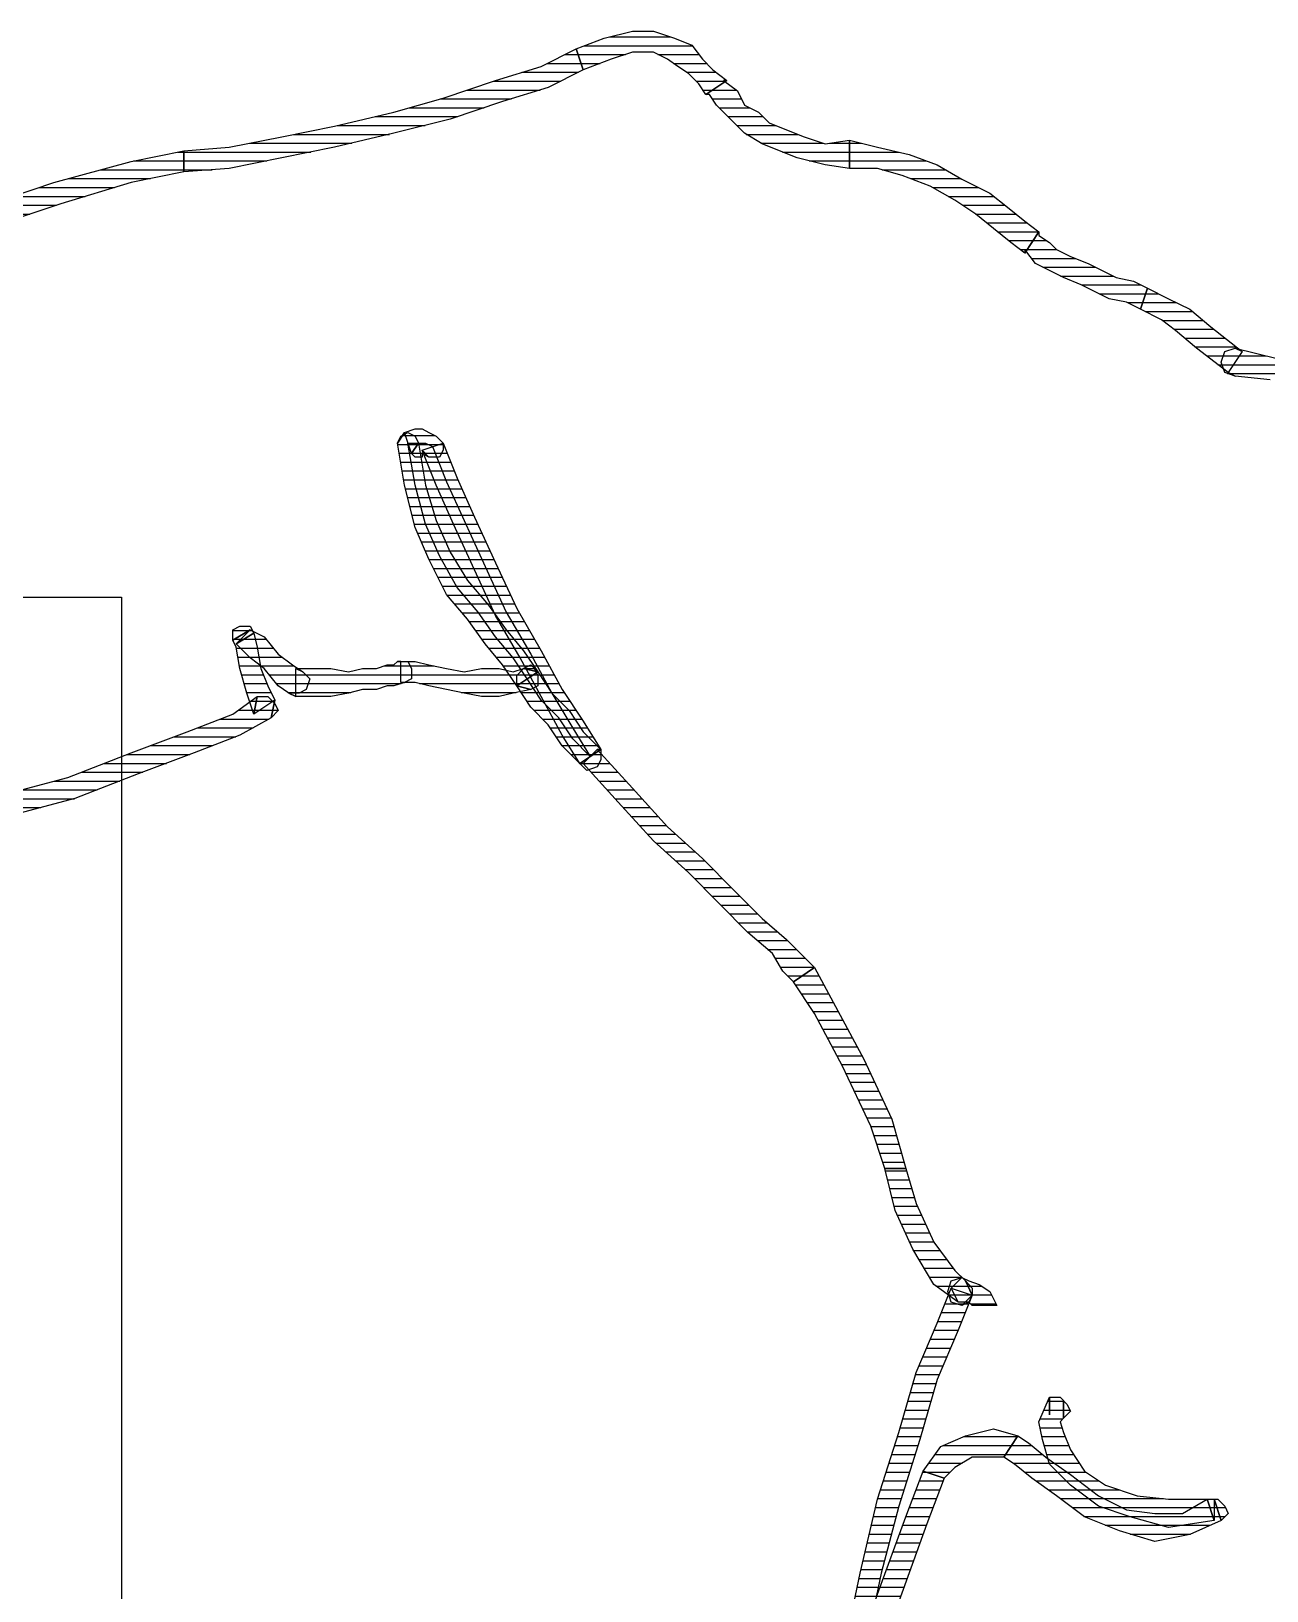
# Model space of a CAD drawing. Extents: x -29316 to 80307, y 54266 to 73016.
# Drawn here: x 21654.88 to 21672.32, y 55774.29 to 55796.3 of the extents above; entities that cross this region are included whole.
import ezdxf

# ---------------------------------------------------------------- set-up
doc = ezdxf.new("R2010")
doc.units = 0
doc.layers.add('İnsan', color=50, linetype='Continuous')
doc.layers.add('mobilya', color=107, linetype='Continuous')
doc.layers.add('Tezgah', color=7, linetype='Continuous', lineweight=9)
pattern_1 = [(360, (-5108.51305, -673.59423), (1e-16, 0.125), [25])]

# ---------------------------------------------------------------- blocks, each defined once
blk = doc.blocks.new('A$C2F7A1A77')
at = {"layer": 'mobilya', "color": 3}
blk.add_lwpolyline([(0, 37), (0, 0), (53, 0), (53, 37)], close=True, dxfattribs=at)
blk = doc.blocks.new('InsanKadın')
at = {"layer": 'İnsan'}
h = blk.add_hatch(dxfattribs=at)
h.set_pattern_fill('DC_LINES', scale=0.1, style=0)
h.set_pattern_definition(pattern_1)
edge = h.paths.add_edge_path(flags=0)
edge.add_line((47.33, 16.307), (46.983, 16.307))
edge.add_line((46.983, 16.307), (47.082, 15.562))
edge.add_line((47.082, 15.562), (47.23, 14.717))
edge.add_line((47.23, 14.717), (47.428, 13.773))
edge.add_line((47.428, 13.773), (47.675, 12.73))
edge.add_line((47.675, 12.73), (47.972, 11.786))
edge.add_line((47.972, 11.786), (48.22, 10.942))
edge.add_line((48.22, 10.942), (48.516, 10.246))
edge.add_line((48.516, 10.246), (48.714, 9.75))
edge.add_line((48.714, 9.75), (49.011, 9.849))
edge.add_line((49.011, 9.849), (48.813, 10.346))
edge.add_line((48.813, 10.346), (48.516, 11.041))
edge.add_line((48.516, 11.041), (48.269, 11.886))
edge.add_line((48.269, 11.886), (47.972, 12.83))
edge.add_line((47.972, 12.83), (47.725, 13.773))
edge.add_line((47.725, 13.773), (47.527, 14.717))
edge.add_line((47.527, 14.717), (47.379, 15.562))
edge.add_line((47.379, 15.562), (47.379, 16.307))
edge.add_line((47.379, 16.307), (47.033, 16.307))
edge.add_line((47.033, 16.307), (47.379, 16.307))
edge.add_line((47.379, 16.307), (47.33, 16.456))
edge.add_line((47.33, 16.456), (47.181, 16.505))
edge.add_line((47.181, 16.505), (47.033, 16.456))
edge.add_line((47.033, 16.456), (46.983, 16.307))
h = blk.add_hatch(dxfattribs=at)
h.set_pattern_fill('DC_LINES', scale=0.1, style=0)
h.set_pattern_definition(pattern_1)
edge = h.paths.add_edge_path(flags=0)
edge.add_line((46.983, 16.307), (47.082, 15.562))
edge.add_line((47.082, 15.562), (47.23, 14.717))
edge.add_line((47.23, 14.717), (47.428, 13.773))
edge.add_line((47.428, 13.773), (47.675, 12.73))
edge.add_line((47.675, 12.73), (47.972, 11.786))
edge.add_line((47.972, 11.786), (48.22, 10.942))
edge.add_line((48.22, 10.942), (48.516, 10.246))
edge.add_line((48.516, 10.246), (48.714, 9.75))
edge.add_line((48.714, 9.75), (49.011, 9.849))
edge.add_line((49.011, 9.849), (48.813, 10.346))
edge.add_line((48.813, 10.346), (48.516, 11.041))
edge.add_line((48.516, 11.041), (48.269, 11.886))
edge.add_line((48.269, 11.886), (47.972, 12.83))
edge.add_line((47.972, 12.83), (47.725, 13.773))
edge.add_line((47.725, 13.773), (47.527, 14.717))
edge.add_line((47.527, 14.717), (47.379, 15.562))
edge.add_line((47.379, 15.562), (47.379, 16.307))
h = blk.add_hatch(dxfattribs=at)
h.set_pattern_fill('DC_LINES', scale=0.1, style=0)
h.set_pattern_definition(pattern_1)
edge = h.paths.add_edge_path(flags=0)
edge.add_line((48.616, 12.432), (48.369, 13.078))
edge.add_line((48.369, 13.078), (47.972, 14.171))
edge.add_line((47.972, 14.171), (47.577, 15.363))
edge.add_line((47.577, 15.363), (47.33, 16.307))
edge.add_line((47.33, 16.307), (47.033, 16.307))
edge.add_line((47.033, 16.307), (47.28, 15.264))
edge.add_line((47.28, 15.264), (47.675, 14.071))
edge.add_line((47.675, 14.071), (48.071, 12.979))
edge.add_line((48.071, 12.979), (48.319, 12.333))
h = blk.add_hatch(dxfattribs=at)
h.set_pattern_fill('DC_LINES', scale=0.1, style=0)
h.set_pattern_definition(pattern_1)
edge = h.paths.add_edge_path(flags=0)
edge.add_line((52.425, 12.73), (52.524, 13.028))
edge.add_line((52.524, 13.028), (52.079, 13.227))
edge.add_line((52.079, 13.227), (51.585, 13.326))
edge.add_line((51.585, 13.326), (51.089, 13.177))
edge.add_line((51.089, 13.177), (50.594, 12.979))
edge.add_line((50.594, 12.979), (50.199, 12.68))
edge.add_line((50.199, 12.68), (49.852, 12.432))
edge.add_line((49.852, 12.432), (49.605, 12.233))
edge.add_line((49.605, 12.233), (49.457, 12.134))
edge.add_line((49.457, 12.134), (49.655, 11.836))
edge.add_line((49.655, 11.836), (49.803, 11.935))
edge.add_line((49.803, 11.935), (50.05, 12.134))
edge.add_line((50.05, 12.134), (50.397, 12.382))
edge.add_line((50.397, 12.382), (50.793, 12.68))
edge.add_line((50.793, 12.68), (51.188, 12.879))
edge.add_line((51.188, 12.879), (51.585, 12.929))
edge.add_line((51.585, 12.929), (51.98, 12.929))
edge.add_line((51.98, 12.929), (52.327, 12.73))
edge.add_line((52.327, 12.73), (52.425, 13.028))
edge.add_line((52.425, 13.028), (52.327, 12.73))
edge.add_line((52.327, 12.73), (52.475, 12.73))
edge.add_line((52.475, 12.73), (52.574, 12.83))
edge.add_line((52.574, 12.83), (52.623, 12.929))
edge.add_line((52.623, 12.929), (52.524, 13.028))
h = blk.add_hatch(dxfattribs=at)
h.set_pattern_fill('DC_LINES', scale=0.1, style=0)
h.set_pattern_definition(pattern_1)
edge = h.paths.add_edge_path(flags=0)
edge.add_line((50.298, 11.339), (50.298, 11.588))
edge.add_line((50.298, 11.588), (50.249, 11.637))
edge.add_line((50.249, 11.637), (50.298, 11.786))
edge.add_line((50.298, 11.786), (50.397, 12.035))
edge.add_line((50.397, 12.035), (50.594, 12.333))
edge.add_line((50.594, 12.333), (50.891, 12.531))
edge.add_line((50.891, 12.531), (51.337, 12.68))
edge.add_line((51.337, 12.68), (51.782, 12.73))
edge.add_line((51.782, 12.73), (52.425, 12.73))
edge.add_line((52.425, 12.73), (52.425, 13.028))
edge.add_line((52.425, 13.028), (51.782, 13.128))
edge.add_line((51.782, 13.128), (51.238, 12.979))
edge.add_line((51.238, 12.979), (50.793, 12.83))
edge.add_line((50.793, 12.83), (50.397, 12.531))
edge.add_line((50.397, 12.531), (50.1, 12.233))
edge.add_line((50.1, 12.233), (50.001, 11.886))
edge.add_line((50.001, 11.886), (49.952, 11.637))
edge.add_line((49.952, 11.637), (50.1, 11.29))
edge.add_line((50.1, 11.29), (50.1, 11.538))
edge.add_line((50.1, 11.538), (50.1, 11.29))
edge.add_line((50.1, 11.29), (50.249, 11.29))
edge.add_line((50.249, 11.29), (50.347, 11.389))
edge.add_line((50.347, 11.389), (50.397, 11.488))
edge.add_line((50.397, 11.488), (50.298, 11.588))
h = blk.add_hatch(dxfattribs=at)
h.set_pattern_fill('DC_LINES', scale=0.1, style=0)
h.set_pattern_definition(pattern_1)
edge = h.paths.add_edge_path(flags=0)
edge.add_line((49.457, 12.134), (49.308, 12.134))
edge.add_line((49.308, 12.134), (49.011, 12.134))
edge.add_line((49.011, 12.134), (48.764, 12.283))
edge.add_line((48.764, 12.283), (48.616, 12.432))
edge.add_line((48.616, 12.432), (48.319, 12.333))
edge.add_line((48.319, 12.333), (48.566, 11.985))
edge.add_line((48.566, 11.985), (48.913, 11.836))
edge.add_line((48.913, 11.836), (49.308, 11.737))
edge.add_line((49.308, 11.737), (49.655, 11.836))
h = blk.add_hatch(dxfattribs=at)
h.set_pattern_fill('DC_LINES', scale=0.1, style=0)
h.set_pattern_definition(pattern_1)
edge = h.paths.add_edge_path(flags=0)
edge.add_line((48.714, 9.75), (48.813, 9.948))
edge.add_line((48.813, 9.948), (48.467, 9.7))
edge.add_line((48.467, 9.7), (48.171, 9.203))
edge.add_line((48.171, 9.203), (47.923, 8.657))
edge.add_line((47.923, 8.657), (47.775, 8.061))
edge.add_line((47.775, 8.061), (48.071, 8.061))
edge.add_line((48.071, 8.061), (48.22, 8.558))
edge.add_line((48.22, 8.558), (48.467, 9.104))
edge.add_line((48.467, 9.104), (48.764, 9.501))
edge.add_line((48.764, 9.501), (48.913, 9.65))
edge.add_line((48.913, 9.65), (49.011, 9.849))
edge.add_line((49.011, 9.849), (48.913, 9.65))
edge.add_line((48.913, 9.65), (49.011, 9.75))
edge.add_line((49.011, 9.75), (49.011, 9.849))
edge.add_line((49.011, 9.849), (48.962, 9.948))
edge.add_line((48.962, 9.948), (48.813, 9.948))
h = blk.add_hatch(dxfattribs=at)
h.set_pattern_fill('DC_LINES', scale=0.1, style=0)
h.set_pattern_definition(pattern_1)
edge = h.paths.add_edge_path(flags=0)
edge.add_line((48.714, 9.75), (48.863, 9.601))
edge.add_line((48.863, 9.601), (48.962, 9.65))
edge.add_line((48.962, 9.65), (49.11, 9.7))
edge.add_line((49.11, 9.7), (49.258, 9.799))
edge.add_line((49.258, 9.799), (49.358, 9.998))
edge.add_line((49.358, 9.998), (49.061, 9.998))
edge.add_line((49.061, 9.998), (49.011, 9.998))
edge.add_line((49.011, 9.998), (48.962, 9.948))
edge.add_line((48.962, 9.948), (48.863, 9.998))
edge.add_line((48.863, 9.998), (49.011, 9.849))
edge.add_line((49.011, 9.849), (48.863, 9.998))
edge.add_line((48.863, 9.998), (48.714, 9.948))
edge.add_line((48.714, 9.948), (48.666, 9.799))
edge.add_line((48.666, 9.799), (48.714, 9.65))
edge.add_line((48.714, 9.65), (48.863, 9.601))
h = blk.add_hatch(dxfattribs=at)
h.set_pattern_fill('DC_LINES', scale=0.1, style=0)
h.set_pattern_definition(pattern_1)
edge = h.paths.add_edge_path(flags=0)
edge.add_line((47.775, 8.061), (47.577, 7.465))
edge.add_line((47.577, 7.465), (47.181, 6.62))
edge.add_line((47.181, 6.62), (46.785, 5.875))
edge.add_line((46.785, 5.875), (46.488, 5.428))
edge.add_line((46.488, 5.428), (46.785, 5.229))
edge.add_line((46.785, 5.229), (47.082, 5.776))
edge.add_line((47.082, 5.776), (47.478, 6.521))
edge.add_line((47.478, 6.521), (47.874, 7.365))
edge.add_line((47.874, 7.365), (48.071, 8.061))
h = blk.add_hatch(dxfattribs=at)
h.set_pattern_fill('DC_LINES', scale=0.1, style=0)
h.set_pattern_definition(pattern_1)
edge = h.paths.add_edge_path(flags=0)
edge.add_line((46.488, 5.428), (46.339, 5.279))
edge.add_line((46.339, 5.279), (46.191, 5.031))
edge.add_line((46.191, 5.031), (45.845, 4.733))
edge.add_line((45.845, 4.733), (45.449, 4.335))
edge.add_line((45.449, 4.335), (45.005, 3.888))
edge.add_line((45.005, 3.888), (44.509, 3.441))
edge.add_line((44.509, 3.441), (44.014, 2.895))
edge.add_line((44.014, 2.895), (43.52, 2.348))
edge.add_line((43.52, 2.348), (43.717, 2.15))
edge.add_line((43.717, 2.15), (44.213, 2.696))
edge.add_line((44.213, 2.696), (44.707, 3.242))
edge.add_line((44.707, 3.242), (45.202, 3.689))
edge.add_line((45.202, 3.689), (45.647, 4.137))
edge.add_line((45.647, 4.137), (46.043, 4.534))
edge.add_line((46.043, 4.534), (46.389, 4.832))
edge.add_line((46.389, 4.832), (46.636, 5.08))
edge.add_line((46.636, 5.08), (46.785, 5.229))
h = blk.add_hatch(dxfattribs=at)
h.set_pattern_fill('DC_LINES', scale=0.1, style=0)
h.set_pattern_definition(pattern_1)
edge = h.paths.add_edge_path(flags=0)
edge.add_line((39.166, 1.454), (39.117, 1.703))
edge.add_line((39.117, 1.703), (38.672, 1.951))
edge.add_line((38.672, 1.951), (38.028, 2.199))
edge.add_line((38.028, 2.199), (37.236, 2.497))
edge.add_line((37.236, 2.497), (36.345, 2.845))
edge.add_line((36.345, 2.845), (35.406, 3.093))
edge.add_line((35.406, 3.093), (34.515, 3.391))
edge.add_line((34.515, 3.391), (33.625, 3.59))
edge.add_line((33.625, 3.59), (32.932, 3.689))
edge.add_line((32.932, 3.689), (32.932, 3.391))
edge.add_line((32.932, 3.391), (33.625, 3.292))
edge.add_line((33.625, 3.292), (34.417, 3.093))
edge.add_line((34.417, 3.093), (35.307, 2.795))
edge.add_line((35.307, 2.795), (36.247, 2.547))
edge.add_line((36.247, 2.547), (37.137, 2.199))
edge.add_line((37.137, 2.199), (37.929, 1.901))
edge.add_line((37.929, 1.901), (38.572, 1.653))
edge.add_line((38.572, 1.653), (38.919, 1.404))
edge.add_line((38.919, 1.404), (38.869, 1.653))
edge.add_line((38.869, 1.653), (38.919, 1.404))
edge.add_line((38.919, 1.404), (39.067, 1.404))
edge.add_line((39.067, 1.404), (39.166, 1.504))
edge.add_line((39.166, 1.504), (39.215, 1.603))
edge.add_line((39.215, 1.603), (39.117, 1.703))
h = blk.add_hatch(dxfattribs=at)
h.set_pattern_fill('DC_LINES', scale=0.1, style=0)
h.set_pattern_definition(pattern_1)
edge = h.paths.add_edge_path(flags=0)
edge.add_line((43.767, 2.15), (43.47, 2.348))
edge.add_line((43.47, 2.348), (43.223, 1.951))
edge.add_line((43.223, 1.951), (42.926, 1.404))
edge.add_line((42.926, 1.404), (42.63, 0.858))
edge.add_line((42.63, 0.858), (42.283, 0.262))
edge.add_line((42.283, 0.262), (41.986, -0.384))
edge.add_line((41.986, -0.384), (41.689, -1.03))
edge.add_line((41.689, -1.03), (41.442, -1.576))
edge.add_line((41.442, -1.576), (41.244, -2.073))
edge.add_line((41.244, -2.073), (41.541, -2.172))
edge.add_line((41.541, -2.172), (41.739, -1.675))
edge.add_line((41.739, -1.675), (41.986, -1.129))
edge.add_line((41.986, -1.129), (42.283, -0.483))
edge.add_line((42.283, -0.483), (42.58, 0.163))
edge.add_line((42.58, 0.163), (42.926, 0.759))
edge.add_line((42.926, 0.759), (43.223, 1.305))
edge.add_line((43.223, 1.305), (43.52, 1.752))
edge.add_line((43.52, 1.752), (43.767, 2.15))
edge.add_line((43.767, 2.15), (43.47, 2.348))
edge.add_line((43.47, 2.348), (43.767, 2.15))
edge.add_line((43.767, 2.15), (43.767, 2.299))
edge.add_line((43.767, 2.299), (43.717, 2.398))
edge.add_line((43.717, 2.398), (43.569, 2.448))
edge.add_line((43.569, 2.448), (43.47, 2.348))
h = blk.add_hatch(dxfattribs=at)
h.set_pattern_fill('DC_LINES', scale=0.1, style=0)
h.set_pattern_definition(pattern_1)
h.paths.add_polyline_path([(43.619, 2.249), (43.372, 2.001), (43.173, 1.703), (42.926, 1.454), (42.728, 1.156), (42.53, 0.858), (42.283, 0.56), (42.036, 0.212), (41.739, -0.135), (41.491, -0.583), (41.294, -1.03), (41.145, -1.576), (41.046, -2.172), (41.145, -2.172), (41.244, -2.172), (41.294, -2.172), (41.392, -2.122), (41.59, -1.626), (41.838, -1.079), (42.134, -0.433), (42.431, 0.212), (42.778, 0.808), (43.075, 1.355), (43.372, 1.852)], flags=0)
h = blk.add_hatch(dxfattribs=at)
h.set_pattern_fill('DC_LINES', scale=0.1, style=0)
h.set_pattern_definition(pattern_1)
h.paths.add_polyline_path([(42.877, 1.057), (43.075, 1.355), (43.322, 1.603), (43.52, 1.901), (43.767, 2.15), (43.47, 2.348), (43.223, 2.1), (43.025, 1.802), (42.778, 1.554), (42.58, 1.255), (42.58, 1.106), (42.678, 1.007), (42.778, 0.957)], flags=0)
h = blk.add_hatch(dxfattribs=at)
h.set_pattern_fill('DC_LINES', scale=0.1, style=0)
h.set_pattern_definition(pattern_1)
edge = h.paths.add_edge_path(flags=0)
edge.add_line((43.52, 2.348), (43.47, 2.348))
edge.add_line((43.47, 2.348), (43.223, 2.1))
edge.add_line((43.223, 2.1), (43.025, 1.802))
edge.add_line((43.025, 1.802), (42.778, 1.554))
edge.add_line((42.778, 1.554), (42.58, 1.255))
edge.add_line((42.58, 1.255), (42.877, 1.057))
edge.add_line((42.877, 1.057), (43.075, 1.355))
edge.add_line((43.075, 1.355), (43.322, 1.603))
edge.add_line((43.322, 1.603), (43.52, 1.901))
edge.add_line((43.52, 1.901), (43.767, 2.15))
edge.add_line((43.767, 2.15), (43.717, 2.15))
h = blk.add_hatch(dxfattribs=at)
h.set_pattern_fill('DC_LINES', scale=0.1, style=0)
h.set_pattern_definition(pattern_1)
edge = h.paths.add_edge_path(flags=0)
edge.add_line((38.622, 0.659), (38.869, 0.51))
edge.add_line((38.869, 0.51), (38.919, 0.709))
edge.add_line((38.919, 0.709), (38.968, 1.007))
edge.add_line((38.968, 1.007), (39.067, 1.255))
edge.add_line((39.067, 1.255), (39.166, 1.454))
edge.add_line((39.166, 1.454), (38.869, 1.653))
edge.add_line((38.869, 1.653), (38.77, 1.355))
edge.add_line((38.77, 1.355), (38.672, 1.007))
edge.add_line((38.672, 1.007), (38.622, 0.709))
edge.add_line((38.622, 0.709), (38.572, 0.61))
edge.add_line((38.572, 0.61), (38.82, 0.461))
edge.add_line((38.82, 0.461), (38.572, 0.61))
edge.add_line((38.572, 0.61), (38.572, 0.461))
edge.add_line((38.572, 0.461), (38.672, 0.411))
edge.add_line((38.672, 0.411), (38.82, 0.411))
edge.add_line((38.82, 0.411), (38.869, 0.51))
h = blk.add_hatch(dxfattribs=at)
h.set_pattern_fill('DC_LINES', scale=0.1, style=0)
h.set_pattern_definition(pattern_1)
edge = h.paths.add_edge_path(flags=0)
edge.add_line((39.463, 1.404), (39.364, 1.355))
edge.add_line((39.364, 1.355), (39.215, 1.255))
edge.add_line((39.215, 1.255), (39.017, 1.007))
edge.add_line((39.017, 1.007), (38.82, 0.858))
edge.add_line((38.82, 0.858), (38.622, 0.659))
edge.add_line((38.622, 0.659), (38.82, 0.461))
edge.add_line((38.82, 0.461), (39.017, 0.56))
edge.add_line((39.017, 0.56), (39.215, 0.808))
edge.add_line((39.215, 0.808), (39.414, 0.957))
edge.add_line((39.414, 0.957), (39.562, 1.057))
edge.add_line((39.562, 1.057), (39.463, 1.007))
edge.add_line((39.463, 1.007), (39.562, 1.057))
edge.add_line((39.562, 1.057), (39.661, 1.156))
edge.add_line((39.661, 1.156), (39.611, 1.305))
edge.add_line((39.611, 1.305), (39.512, 1.355))
edge.add_line((39.512, 1.355), (39.364, 1.355))
h = blk.add_hatch(dxfattribs=at)
h.set_pattern_fill('DC_LINES', scale=0.1, style=0)
h.set_pattern_definition(pattern_1)
edge = h.paths.add_edge_path(flags=0)
edge.add_line((40.947, 1.206), (40.997, 1.206))
edge.add_line((40.997, 1.206), (40.848, 1.255))
edge.add_line((40.848, 1.255), (40.75, 1.255))
edge.add_line((40.75, 1.255), (40.6, 1.305))
edge.add_line((40.6, 1.305), (40.403, 1.305))
edge.add_line((40.403, 1.305), (40.205, 1.355))
edge.add_line((40.205, 1.355), (39.958, 1.404))
edge.add_line((39.958, 1.404), (39.711, 1.404))
edge.add_line((39.711, 1.404), (39.463, 1.404))
edge.add_line((39.463, 1.404), (39.463, 1.007))
edge.add_line((39.463, 1.007), (39.711, 1.007))
edge.add_line((39.711, 1.007), (39.958, 1.007))
edge.add_line((39.958, 1.007), (40.205, 1.057))
edge.add_line((40.205, 1.057), (40.403, 1.007))
edge.add_line((40.403, 1.007), (40.6, 1.007))
edge.add_line((40.6, 1.007), (40.75, 0.957))
edge.add_line((40.75, 0.957), (40.848, 0.957))
edge.add_line((40.848, 0.957), (40.897, 0.908))
edge.add_line((40.897, 0.908), (40.947, 0.908))
edge.add_line((40.947, 0.908), (40.897, 0.908))
edge.add_line((40.897, 0.908), (41.046, 0.908))
edge.add_line((41.046, 0.908), (41.095, 1.007))
edge.add_line((41.095, 1.007), (41.095, 1.156))
edge.add_line((41.095, 1.156), (40.997, 1.206))
h = blk.add_hatch(dxfattribs=at)
h.set_pattern_fill('DC_LINES', scale=0.1, style=0)
h.set_pattern_definition(pattern_1)
edge = h.paths.add_edge_path(flags=0)
edge.add_line((42.58, 1.255), (42.778, 1.305))
edge.add_line((42.778, 1.305), (42.53, 1.355))
edge.add_line((42.53, 1.355), (42.333, 1.404))
edge.add_line((42.333, 1.404), (42.085, 1.404))
edge.add_line((42.085, 1.404), (41.838, 1.355))
edge.add_line((41.838, 1.355), (41.59, 1.305))
edge.add_line((41.59, 1.305), (41.342, 1.255))
edge.add_line((41.342, 1.255), (41.145, 1.206))
edge.add_line((41.145, 1.206), (40.947, 1.206))
edge.add_line((40.947, 1.206), (40.947, 0.908))
edge.add_line((40.947, 0.908), (41.145, 0.908))
edge.add_line((41.145, 0.908), (41.342, 0.957))
edge.add_line((41.342, 0.957), (41.59, 1.007))
edge.add_line((41.59, 1.007), (41.838, 1.057))
edge.add_line((41.838, 1.057), (42.085, 1.007))
edge.add_line((42.085, 1.007), (42.333, 1.007))
edge.add_line((42.333, 1.007), (42.53, 1.057))
edge.add_line((42.53, 1.057), (42.678, 1.007))
edge.add_line((42.678, 1.007), (42.877, 1.057))
edge.add_line((42.877, 1.057), (42.678, 1.007))
edge.add_line((42.678, 1.007), (42.827, 1.007))
edge.add_line((42.827, 1.007), (42.877, 1.106))
edge.add_line((42.877, 1.106), (42.877, 1.255))
edge.add_line((42.877, 1.255), (42.778, 1.305))
h = blk.add_hatch(dxfattribs=at)
h.set_pattern_fill('DC_LINES', scale=0.1, style=0)
h.set_pattern_definition(pattern_1)
edge = h.paths.add_edge_path(flags=0)
edge.add_line((41.095, -2.023), (41.194, -2.172))
edge.add_line((41.194, -2.172), (41.294, -1.576))
edge.add_line((41.294, -1.576), (41.442, -1.079))
edge.add_line((41.442, -1.079), (41.639, -0.632))
edge.add_line((41.639, -0.632), (41.887, -0.235))
edge.add_line((41.887, -0.235), (42.184, 0.113))
edge.add_line((42.184, 0.113), (42.431, 0.461))
edge.add_line((42.431, 0.461), (42.678, 0.759))
edge.add_line((42.678, 0.759), (42.877, 1.057))
edge.add_line((42.877, 1.057), (42.58, 1.255))
edge.add_line((42.58, 1.255), (42.381, 0.957))
edge.add_line((42.381, 0.957), (42.134, 0.659))
edge.add_line((42.134, 0.659), (41.887, 0.312))
edge.add_line((41.887, 0.312), (41.59, -0.036))
edge.add_line((41.59, -0.036), (41.342, -0.533))
edge.add_line((41.342, -0.533), (41.145, -0.98))
edge.add_line((41.145, -0.98), (40.997, -1.576))
edge.add_line((40.997, -1.576), (40.897, -2.172))
edge.add_line((40.897, -2.172), (40.997, -2.321))
edge.add_line((40.997, -2.321), (40.897, -2.172))
edge.add_line((40.897, -2.172), (40.947, -2.271))
edge.add_line((40.947, -2.271), (41.046, -2.321))
edge.add_line((41.046, -2.321), (41.145, -2.271))
edge.add_line((41.145, -2.271), (41.194, -2.172))
h = blk.add_hatch(dxfattribs=at)
h.set_pattern_fill('DC_LINES', scale=0.1, style=0)
h.set_pattern_definition(pattern_1)
edge = h.paths.add_edge_path(flags=0)
edge.add_line((52.821, -3.464), (52.722, -3.513))
edge.add_line((52.722, -3.513), (53.316, -3.364))
edge.add_line((53.316, -3.364), (53.91, -3.116))
edge.add_line((53.91, -3.116), (54.602, -2.719))
edge.add_line((54.602, -2.719), (55.246, -2.222))
edge.add_line((55.246, -2.222), (55.839, -1.675))
edge.add_line((55.839, -1.675), (56.383, -1.129))
edge.add_line((56.383, -1.129), (56.878, -0.682))
edge.add_line((56.878, -0.682), (57.274, -0.284))
edge.add_line((57.274, -0.284), (56.977, -0.086))
edge.add_line((56.977, -0.086), (56.68, -0.483))
edge.add_line((56.68, -0.483), (56.185, -0.93))
edge.add_line((56.185, -0.93), (55.641, -1.477))
edge.add_line((55.641, -1.477), (55.048, -1.924))
edge.add_line((55.048, -1.924), (54.404, -2.42))
edge.add_line((54.404, -2.42), (53.81, -2.818))
edge.add_line((53.81, -2.818), (53.216, -3.066))
edge.add_line((53.216, -3.066), (52.722, -3.116))
edge.add_line((52.722, -3.116), (52.623, -3.166))
edge.add_line((52.623, -3.166), (52.722, -3.116))
edge.add_line((52.722, -3.116), (52.574, -3.166))
edge.add_line((52.574, -3.166), (52.524, -3.315))
edge.add_line((52.524, -3.315), (52.574, -3.464))
edge.add_line((52.574, -3.464), (52.722, -3.513))
h = blk.add_hatch(dxfattribs=at)
h.set_pattern_fill('DC_LINES', scale=0.1, style=0)
h.set_pattern_definition(pattern_1)
edge = h.paths.add_edge_path(flags=0)
edge.add_line((52.821, -3.464), (52.722, -3.513))
edge.add_line((52.722, -3.513), (53.316, -3.364))
edge.add_line((53.316, -3.364), (53.91, -3.116))
edge.add_line((53.91, -3.116), (54.602, -2.719))
edge.add_line((54.602, -2.719), (55.246, -2.222))
edge.add_line((55.246, -2.222), (55.839, -1.675))
edge.add_line((55.839, -1.675), (56.383, -1.129))
edge.add_line((56.383, -1.129), (56.878, -0.682))
edge.add_line((56.878, -0.682), (57.274, -0.284))
edge.add_line((57.274, -0.284), (56.977, -0.086))
edge.add_line((56.977, -0.086), (56.68, -0.483))
edge.add_line((56.68, -0.483), (56.185, -0.93))
edge.add_line((56.185, -0.93), (55.641, -1.477))
edge.add_line((55.641, -1.477), (55.048, -1.924))
edge.add_line((55.048, -1.924), (54.404, -2.42))
edge.add_line((54.404, -2.42), (53.81, -2.818))
edge.add_line((53.81, -2.818), (53.216, -3.066))
edge.add_line((53.216, -3.066), (52.722, -3.116))
edge.add_line((52.722, -3.116), (52.623, -3.166))
edge.add_line((52.623, -3.166), (52.722, -3.116))
edge.add_line((52.722, -3.116), (52.574, -3.166))
edge.add_line((52.574, -3.166), (52.524, -3.315))
edge.add_line((52.524, -3.315), (52.574, -3.464))
edge.add_line((52.574, -3.464), (52.722, -3.513))
h = blk.add_hatch(dxfattribs=at)
h.set_pattern_fill('DC_LINES', scale=0.1, style=0)
h.set_pattern_definition(pattern_1)
edge = h.paths.add_edge_path(flags=0)
edge.add_line((41.244, -2.073), (41.342, -1.973))
edge.add_line((41.342, -1.973), (41.244, -2.023))
edge.add_line((41.244, -2.023), (41.244, -1.973))
edge.add_line((41.244, -1.973), (41.145, -1.973))
edge.add_line((41.145, -1.973), (41.095, -2.023))
edge.add_line((41.095, -2.023), (40.997, -2.321))
edge.add_line((40.997, -2.321), (41.145, -2.371))
edge.add_line((41.145, -2.371), (41.244, -2.371))
edge.add_line((41.244, -2.371), (41.342, -2.321))
edge.add_line((41.342, -2.321), (41.442, -2.271))
edge.add_line((41.442, -2.271), (41.541, -2.172))
edge.add_line((41.541, -2.172), (41.442, -2.271))
edge.add_line((41.442, -2.271), (41.541, -2.172))
edge.add_line((41.541, -2.172), (41.541, -2.073))
edge.add_line((41.541, -2.073), (41.491, -1.973))
edge.add_line((41.491, -1.973), (41.342, -1.973))
h = blk.add_hatch(dxfattribs=at)
h.set_pattern_fill('DC_LINES', scale=0.1, style=0)
h.set_pattern_definition(pattern_1)
edge = h.paths.add_edge_path(flags=0)
edge.add_line((29.964, -3.215), (30.013, -3.315))
edge.add_line((30.013, -3.315), (30.507, -3.662))
edge.add_line((30.507, -3.662), (31.349, -4.06))
edge.add_line((31.349, -4.06), (32.387, -4.556))
edge.add_line((32.387, -4.556), (33.625, -5.004))
edge.add_line((33.625, -5.004), (34.862, -5.451))
edge.add_line((34.862, -5.451), (36.049, -5.848))
edge.add_line((36.049, -5.848), (37.137, -6.146))
edge.add_line((37.137, -6.146), (37.88, -6.295))
edge.add_line((37.88, -6.295), (37.88, -5.997))
edge.add_line((37.88, -5.997), (37.137, -5.848))
edge.add_line((37.137, -5.848), (36.148, -5.55))
edge.add_line((36.148, -5.55), (34.961, -5.153))
edge.add_line((34.961, -5.153), (33.723, -4.705))
edge.add_line((33.723, -4.705), (32.487, -4.258))
edge.add_line((32.487, -4.258), (31.448, -3.762))
edge.add_line((31.448, -3.762), (30.607, -3.364))
edge.add_line((30.607, -3.364), (30.211, -3.116))
edge.add_line((30.211, -3.116), (30.26, -3.215))
edge.add_line((30.26, -3.215), (30.211, -3.116))
edge.add_line((30.211, -3.116), (30.112, -3.066))
edge.add_line((30.112, -3.066), (30.062, -3.116))
edge.add_line((30.062, -3.116), (30.013, -3.215))
edge.add_line((30.013, -3.215), (30.013, -3.315))
h = blk.add_hatch(dxfattribs=at)
h.set_pattern_fill('DC_LINES', scale=0.1, style=0)
h.set_pattern_definition(pattern_1)
edge = h.paths.add_edge_path(flags=0)
edge.add_line((29.964, -3.215), (30.013, -3.315))
edge.add_line((30.013, -3.315), (30.507, -3.662))
edge.add_line((30.507, -3.662), (31.349, -4.06))
edge.add_line((31.349, -4.06), (32.387, -4.556))
edge.add_line((32.387, -4.556), (33.625, -5.004))
edge.add_line((33.625, -5.004), (34.862, -5.451))
edge.add_line((34.862, -5.451), (36.049, -5.848))
edge.add_line((36.049, -5.848), (37.137, -6.146))
edge.add_line((37.137, -6.146), (37.88, -6.295))
edge.add_line((37.88, -6.295), (37.88, -5.997))
edge.add_line((37.88, -5.997), (37.137, -5.848))
edge.add_line((37.137, -5.848), (36.148, -5.55))
edge.add_line((36.148, -5.55), (34.961, -5.153))
edge.add_line((34.961, -5.153), (33.723, -4.705))
edge.add_line((33.723, -4.705), (32.487, -4.258))
edge.add_line((32.487, -4.258), (31.448, -3.762))
edge.add_line((31.448, -3.762), (30.607, -3.364))
edge.add_line((30.607, -3.364), (30.211, -3.116))
edge.add_line((30.211, -3.116), (30.26, -3.215))
edge.add_line((30.26, -3.215), (30.211, -3.116))
edge.add_line((30.211, -3.116), (30.112, -3.066))
edge.add_line((30.112, -3.066), (30.062, -3.116))
edge.add_line((30.062, -3.116), (30.013, -3.215))
edge.add_line((30.013, -3.215), (30.013, -3.315))
h = blk.add_hatch(dxfattribs=at)
h.set_pattern_fill('DC_LINES', scale=0.1, style=0)
h.set_pattern_definition(pattern_1)
edge = h.paths.add_edge_path(flags=0)
edge.add_line((51.485, -4.358), (51.782, -4.209))
edge.add_line((51.782, -4.209), (52.079, -4.06))
edge.add_line((52.079, -4.06), (52.376, -3.811))
edge.add_line((52.376, -3.811), (52.821, -3.464))
edge.add_line((52.821, -3.464), (52.623, -3.166))
edge.add_line((52.623, -3.166), (52.177, -3.513))
edge.add_line((52.177, -3.513), (51.881, -3.762))
edge.add_line((51.881, -3.762), (51.683, -3.911))
edge.add_line((51.683, -3.911), (51.386, -4.06))
h = blk.add_hatch(dxfattribs=at)
h.set_pattern_fill('DC_LINES', scale=0.1, style=0)
h.set_pattern_definition(pattern_1)
edge = h.paths.add_edge_path(flags=0)
edge.add_line((51.485, -4.358), (51.782, -4.209))
edge.add_line((51.782, -4.209), (52.079, -4.06))
edge.add_line((52.079, -4.06), (52.376, -3.811))
edge.add_line((52.376, -3.811), (52.821, -3.464))
edge.add_line((52.821, -3.464), (52.623, -3.166))
edge.add_line((52.623, -3.166), (52.177, -3.513))
edge.add_line((52.177, -3.513), (51.881, -3.762))
edge.add_line((51.881, -3.762), (51.683, -3.911))
edge.add_line((51.683, -3.911), (51.386, -4.06))
h = blk.add_hatch(dxfattribs=at)
h.set_pattern_fill('DC_LINES', scale=0.1, style=0)
h.set_pattern_definition(pattern_1)
edge = h.paths.add_edge_path(flags=0)
edge.add_line((49.952, -5.153), (49.952, -5.103))
edge.add_line((49.952, -5.103), (50.1, -5.004))
edge.add_line((50.1, -5.004), (50.199, -4.904))
edge.add_line((50.199, -4.904), (50.397, -4.805))
edge.add_line((50.397, -4.805), (50.644, -4.705))
edge.add_line((50.644, -4.705), (50.842, -4.606))
edge.add_line((50.842, -4.606), (51.04, -4.507))
edge.add_line((51.04, -4.507), (51.288, -4.457))
edge.add_line((51.288, -4.457), (51.485, -4.358))
edge.add_line((51.485, -4.358), (51.386, -4.06))
edge.add_line((51.386, -4.06), (51.188, -4.159))
edge.add_line((51.188, -4.159), (50.941, -4.209))
edge.add_line((50.941, -4.209), (50.743, -4.308))
edge.add_line((50.743, -4.308), (50.546, -4.407))
edge.add_line((50.546, -4.407), (50.298, -4.507))
edge.add_line((50.298, -4.507), (50.1, -4.606))
edge.add_line((50.1, -4.606), (49.902, -4.705))
edge.add_line((49.902, -4.705), (49.754, -4.904))
edge.add_line((49.754, -4.904), (49.754, -4.854))
h = blk.add_hatch(dxfattribs=at)
h.set_pattern_fill('DC_LINES', scale=0.1, style=0)
h.set_pattern_definition(pattern_1)
edge = h.paths.add_edge_path(flags=0)
edge.add_line((49.952, -5.153), (49.952, -5.103))
edge.add_line((49.952, -5.103), (50.1, -5.004))
edge.add_line((50.1, -5.004), (50.199, -4.904))
edge.add_line((50.199, -4.904), (50.397, -4.805))
edge.add_line((50.397, -4.805), (50.644, -4.705))
edge.add_line((50.644, -4.705), (50.842, -4.606))
edge.add_line((50.842, -4.606), (51.04, -4.507))
edge.add_line((51.04, -4.507), (51.288, -4.457))
edge.add_line((51.288, -4.457), (51.485, -4.358))
edge.add_line((51.485, -4.358), (51.386, -4.06))
edge.add_line((51.386, -4.06), (51.188, -4.159))
edge.add_line((51.188, -4.159), (50.941, -4.209))
edge.add_line((50.941, -4.209), (50.743, -4.308))
edge.add_line((50.743, -4.308), (50.546, -4.407))
edge.add_line((50.546, -4.407), (50.298, -4.507))
edge.add_line((50.298, -4.507), (50.1, -4.606))
edge.add_line((50.1, -4.606), (49.902, -4.705))
edge.add_line((49.902, -4.705), (49.754, -4.904))
edge.add_line((49.754, -4.904), (49.754, -4.854))
h = blk.add_hatch(dxfattribs=at)
h.set_pattern_fill('DC_LINES', scale=0.1, style=0)
h.set_pattern_definition(pattern_1)
edge = h.paths.add_edge_path(flags=0)
edge.add_line((47.28, -6.444), (47.675, -6.345))
edge.add_line((47.675, -6.345), (48.121, -6.245))
edge.add_line((48.121, -6.245), (48.516, -6.096))
edge.add_line((48.516, -6.096), (48.863, -5.898))
edge.add_line((48.863, -5.898), (49.258, -5.699))
edge.add_line((49.258, -5.699), (49.506, -5.5))
edge.add_line((49.506, -5.5), (49.754, -5.302))
edge.add_line((49.754, -5.302), (49.952, -5.153))
edge.add_line((49.952, -5.153), (49.754, -4.854))
edge.add_line((49.754, -4.854), (49.555, -5.004))
edge.add_line((49.555, -5.004), (49.308, -5.202))
edge.add_line((49.308, -5.202), (49.061, -5.401))
edge.add_line((49.061, -5.401), (48.764, -5.6))
edge.add_line((48.764, -5.6), (48.418, -5.798))
edge.add_line((48.418, -5.798), (48.022, -5.947))
edge.add_line((48.022, -5.947), (47.675, -6.047))
edge.add_line((47.675, -6.047), (47.28, -6.047))
h = blk.add_hatch(dxfattribs=at)
h.set_pattern_fill('DC_LINES', scale=0.1, style=0)
h.set_pattern_definition(pattern_1)
edge = h.paths.add_edge_path(flags=0)
edge.add_line((47.28, -6.444), (47.675, -6.345))
edge.add_line((47.675, -6.345), (48.121, -6.245))
edge.add_line((48.121, -6.245), (48.516, -6.096))
edge.add_line((48.516, -6.096), (48.863, -5.898))
edge.add_line((48.863, -5.898), (49.258, -5.699))
edge.add_line((49.258, -5.699), (49.506, -5.5))
edge.add_line((49.506, -5.5), (49.754, -5.302))
edge.add_line((49.754, -5.302), (49.952, -5.153))
edge.add_line((49.952, -5.153), (49.754, -4.854))
edge.add_line((49.754, -4.854), (49.555, -5.004))
edge.add_line((49.555, -5.004), (49.308, -5.202))
edge.add_line((49.308, -5.202), (49.061, -5.401))
edge.add_line((49.061, -5.401), (48.764, -5.6))
edge.add_line((48.764, -5.6), (48.418, -5.798))
edge.add_line((48.418, -5.798), (48.022, -5.947))
edge.add_line((48.022, -5.947), (47.675, -6.047))
edge.add_line((47.675, -6.047), (47.28, -6.047))
h = blk.add_hatch(dxfattribs=at)
h.set_pattern_fill('DC_LINES', scale=0.1, style=0)
h.set_pattern_definition(pattern_1)
edge = h.paths.add_edge_path(flags=0)
edge.add_line((37.88, -6.295), (38.523, -6.345))
edge.add_line((38.523, -6.345), (39.265, -6.494))
edge.add_line((39.265, -6.494), (40.007, -6.643))
edge.add_line((40.007, -6.643), (40.848, -6.841))
edge.add_line((40.848, -6.841), (41.541, -7.04))
edge.add_line((41.541, -7.04), (42.283, -7.289))
edge.add_line((42.283, -7.289), (42.926, -7.487))
edge.add_line((42.926, -7.487), (43.421, -7.736))
edge.add_line((43.421, -7.736), (43.52, -7.438))
edge.add_line((43.52, -7.438), (43.025, -7.189))
edge.add_line((43.025, -7.189), (42.381, -6.99))
edge.add_line((42.381, -6.99), (41.639, -6.742))
edge.add_line((41.639, -6.742), (40.848, -6.543))
edge.add_line((40.848, -6.543), (40.007, -6.345))
edge.add_line((40.007, -6.345), (39.265, -6.196))
edge.add_line((39.265, -6.196), (38.523, -6.047))
edge.add_line((38.523, -6.047), (37.88, -5.997))
h = blk.add_hatch(dxfattribs=at)
h.set_pattern_fill('DC_LINES', scale=0.1, style=0)
h.set_pattern_definition(pattern_1)
edge = h.paths.add_edge_path(flags=0)
edge.add_line((37.88, -6.295), (38.523, -6.345))
edge.add_line((38.523, -6.345), (39.265, -6.494))
edge.add_line((39.265, -6.494), (40.007, -6.643))
edge.add_line((40.007, -6.643), (40.848, -6.841))
edge.add_line((40.848, -6.841), (41.541, -7.04))
edge.add_line((41.541, -7.04), (42.283, -7.289))
edge.add_line((42.283, -7.289), (42.926, -7.487))
edge.add_line((42.926, -7.487), (43.421, -7.736))
edge.add_line((43.421, -7.736), (43.52, -7.438))
edge.add_line((43.52, -7.438), (43.025, -7.189))
edge.add_line((43.025, -7.189), (42.381, -6.99))
edge.add_line((42.381, -6.99), (41.639, -6.742))
edge.add_line((41.639, -6.742), (40.848, -6.543))
edge.add_line((40.848, -6.543), (40.007, -6.345))
edge.add_line((40.007, -6.345), (39.265, -6.196))
edge.add_line((39.265, -6.196), (38.523, -6.047))
edge.add_line((38.523, -6.047), (37.88, -5.997))
h = blk.add_hatch(dxfattribs=at)
h.set_pattern_fill('DC_LINES', scale=0.1, style=0)
h.set_pattern_definition(pattern_1)
edge = h.paths.add_edge_path(flags=0)
edge.add_line((45.548, -7.289), (45.499, -7.289))
edge.add_line((45.499, -7.289), (45.697, -7.14))
edge.add_line((45.697, -7.14), (45.796, -6.941))
edge.add_line((45.796, -6.941), (45.994, -6.841))
edge.add_line((45.994, -6.841), (46.142, -6.692))
edge.add_line((46.142, -6.692), (46.389, -6.593))
edge.add_line((46.389, -6.593), (46.636, -6.494))
edge.add_line((46.636, -6.494), (46.933, -6.394))
edge.add_line((46.933, -6.394), (47.28, -6.444))
edge.add_line((47.28, -6.444), (47.28, -6.047))
edge.add_line((47.28, -6.047), (46.933, -6.096))
edge.add_line((46.933, -6.096), (46.538, -6.196))
edge.add_line((46.538, -6.196), (46.291, -6.295))
edge.add_line((46.291, -6.295), (46.043, -6.394))
edge.add_line((46.043, -6.394), (45.796, -6.543))
edge.add_line((45.796, -6.543), (45.597, -6.742))
edge.add_line((45.597, -6.742), (45.4, -6.941))
edge.add_line((45.4, -6.941), (45.3, -7.09))
edge.add_line((45.3, -7.09), (45.252, -7.09))
h = blk.add_hatch(dxfattribs=at)
h.set_pattern_fill('DC_LINES', scale=0.1, style=0)
h.set_pattern_definition(pattern_1)
edge = h.paths.add_edge_path(flags=0)
edge.add_line((45.548, -7.289), (45.499, -7.289))
edge.add_line((45.499, -7.289), (45.697, -7.14))
edge.add_line((45.697, -7.14), (45.796, -6.941))
edge.add_line((45.796, -6.941), (45.994, -6.841))
edge.add_line((45.994, -6.841), (46.142, -6.692))
edge.add_line((46.142, -6.692), (46.389, -6.593))
edge.add_line((46.389, -6.593), (46.636, -6.494))
edge.add_line((46.636, -6.494), (46.933, -6.394))
edge.add_line((46.933, -6.394), (47.28, -6.444))
edge.add_line((47.28, -6.444), (47.28, -6.047))
edge.add_line((47.28, -6.047), (46.933, -6.096))
edge.add_line((46.933, -6.096), (46.538, -6.196))
edge.add_line((46.538, -6.196), (46.291, -6.295))
edge.add_line((46.291, -6.295), (46.043, -6.394))
edge.add_line((46.043, -6.394), (45.796, -6.543))
edge.add_line((45.796, -6.543), (45.597, -6.742))
edge.add_line((45.597, -6.742), (45.4, -6.941))
edge.add_line((45.4, -6.941), (45.3, -7.09))
edge.add_line((45.3, -7.09), (45.252, -7.09))
h = blk.add_hatch(dxfattribs=at)
h.set_pattern_fill('DC_LINES', scale=0.1, style=0)
h.set_pattern_definition(pattern_1)
edge = h.paths.add_edge_path(flags=0)
edge.add_line((43.421, -7.736), (43.817, -7.885))
edge.add_line((43.817, -7.885), (44.213, -7.984))
edge.add_line((44.213, -7.984), (44.509, -7.984))
edge.add_line((44.509, -7.984), (44.806, -7.885))
edge.add_line((44.806, -7.885), (45.053, -7.785))
edge.add_line((45.053, -7.785), (45.202, -7.587))
edge.add_line((45.202, -7.587), (45.35, -7.438))
edge.add_line((45.35, -7.438), (45.548, -7.289))
edge.add_line((45.548, -7.289), (45.252, -7.09))
edge.add_line((45.252, -7.09), (45.152, -7.239))
edge.add_line((45.152, -7.239), (45.005, -7.388))
edge.add_line((45.005, -7.388), (44.855, -7.487))
edge.add_line((44.855, -7.487), (44.707, -7.587))
edge.add_line((44.707, -7.587), (44.509, -7.686))
edge.add_line((44.509, -7.686), (44.213, -7.686))
edge.add_line((44.213, -7.686), (43.916, -7.587))
edge.add_line((43.916, -7.587), (43.52, -7.438))
h = blk.add_hatch(dxfattribs=at)
h.set_pattern_fill('DC_LINES', scale=0.1, style=0)
h.set_pattern_definition(pattern_1)
edge = h.paths.add_edge_path(flags=0)
edge.add_line((43.421, -7.736), (43.817, -7.885))
edge.add_line((43.817, -7.885), (44.213, -7.984))
edge.add_line((44.213, -7.984), (44.509, -7.984))
edge.add_line((44.509, -7.984), (44.806, -7.885))
edge.add_line((44.806, -7.885), (45.053, -7.785))
edge.add_line((45.053, -7.785), (45.202, -7.587))
edge.add_line((45.202, -7.587), (45.35, -7.438))
edge.add_line((45.35, -7.438), (45.548, -7.289))
edge.add_line((45.548, -7.289), (45.252, -7.09))
edge.add_line((45.252, -7.09), (45.152, -7.239))
edge.add_line((45.152, -7.239), (45.005, -7.388))
edge.add_line((45.005, -7.388), (44.855, -7.487))
edge.add_line((44.855, -7.487), (44.707, -7.587))
edge.add_line((44.707, -7.587), (44.509, -7.686))
edge.add_line((44.509, -7.686), (44.213, -7.686))
edge.add_line((44.213, -7.686), (43.916, -7.587))
edge.add_line((43.916, -7.587), (43.52, -7.438))
at = {"layer": 'İnsan', "color": 7, "flags": 128}
for points in [[(47.23, 14.717), (47.428, 13.773), (47.675, 12.73), (47.972, 11.786), (48.22, 10.942), (48.516, 10.246), (48.714, 9.75), (49.011, 9.849), (48.813, 10.346), (48.516, 11.041), (48.269, 11.886), (47.972, 12.83), (47.725, 13.773), (47.527, 14.717)], [(35.307, 2.795), (36.247, 2.547), (37.137, 2.199), (37.929, 1.901), (38.572, 1.653), (38.919, 1.404), (38.869, 1.653), (38.919, 1.404), (39.067, 1.404), (39.166, 1.504), (39.215, 1.603), (39.117, 1.703), (39.166, 1.454), (39.166, 1.454), (39.117, 1.703), (38.672, 1.951), (38.028, 2.199), (37.236, 2.497), (36.345, 2.845), (35.406, 3.093)], [(53.216, -3.066), (52.722, -3.116), (52.623, -3.166), (52.722, -3.116), (52.574, -3.166), (52.524, -3.315), (52.574, -3.464), (52.722, -3.513), (52.821, -3.464), (52.821, -3.464), (52.722, -3.513), (53.316, -3.364)], [(53.216, -3.066), (52.722, -3.116), (52.623, -3.166), (52.722, -3.116), (52.574, -3.166), (52.524, -3.315), (52.574, -3.464), (52.722, -3.513), (52.821, -3.464), (52.821, -3.464), (52.722, -3.513), (53.316, -3.364)], [(34.862, -5.451), (36.049, -5.848), (37.137, -6.146), (37.88, -6.295), (37.88, -5.997), (37.137, -5.848), (36.148, -5.55), (34.961, -5.153)], [(34.862, -5.451), (36.049, -5.848), (37.137, -6.146), (37.88, -6.295), (37.88, -5.997), (37.137, -5.848), (36.148, -5.55), (34.961, -5.153)]]:
    blk.add_lwpolyline(points, dxfattribs=at)
for points in [[(46.983, 16.307), (46.983, 16.307), (47.082, 15.562), (47.23, 14.717), (47.428, 13.773), (47.675, 12.73), (47.972, 11.786), (48.22, 10.942), (48.516, 10.246), (48.714, 9.75), (49.011, 9.849), (48.813, 10.346), (48.516, 11.041), (48.269, 11.886), (47.972, 12.83), (47.725, 13.773), (47.527, 14.717), (47.379, 15.562), (47.379, 16.307), (47.379, 16.307), (46.983, 16.307)], [(48.616, 12.432), (48.616, 12.432), (48.369, 13.078), (47.972, 14.171), (47.577, 15.363), (47.33, 16.307), (47.033, 16.307), (47.28, 15.264), (47.675, 14.071), (48.071, 12.979), (48.319, 12.333), (48.319, 12.333), (48.616, 12.432)], [(52.425, 12.73), (52.524, 13.028), (52.079, 13.227), (51.585, 13.326), (51.089, 13.177), (50.594, 12.979), (50.199, 12.68), (49.852, 12.432), (49.605, 12.233), (49.457, 12.134), (49.655, 11.836), (49.803, 11.935), (50.05, 12.134), (50.397, 12.382), (50.793, 12.68), (51.188, 12.879), (51.585, 12.929), (51.98, 12.929), (52.327, 12.73), (52.425, 13.028), (52.327, 12.73), (52.475, 12.73), (52.574, 12.83), (52.623, 12.929), (52.524, 13.028), (52.425, 12.73)], [(50.298, 11.339), (50.298, 11.588), (50.249, 11.637), (50.298, 11.786), (50.397, 12.035), (50.594, 12.333), (50.891, 12.531), (51.337, 12.68), (51.782, 12.73), (52.425, 12.73), (52.425, 13.028), (51.782, 13.128), (51.238, 12.979), (50.793, 12.83), (50.397, 12.531), (50.1, 12.233), (50.001, 11.886), (49.952, 11.637), (50.1, 11.29), (50.1, 11.538), (50.1, 11.29), (50.249, 11.29), (50.347, 11.389), (50.397, 11.488), (50.298, 11.588), (50.298, 11.339)], [(49.457, 12.134), (49.457, 12.134), (49.308, 12.134), (49.011, 12.134), (48.764, 12.283), (48.616, 12.432), (48.319, 12.333), (48.566, 11.985), (48.913, 11.836), (49.308, 11.737), (49.655, 11.836), (49.655, 11.836), (49.457, 12.134)], [(48.714, 9.75), (48.813, 9.948), (48.467, 9.7), (48.171, 9.203), (47.923, 8.657), (47.775, 8.061), (48.071, 8.061), (48.22, 8.558), (48.467, 9.104), (48.764, 9.501), (48.913, 9.65), (49.011, 9.849), (48.913, 9.65), (49.011, 9.75), (49.011, 9.849), (48.962, 9.948), (48.813, 9.948), (48.714, 9.75)], [(48.714, 9.75), (48.863, 9.601), (48.962, 9.65), (49.11, 9.7), (49.258, 9.799), (49.358, 9.998), (49.061, 9.998), (49.061, 9.998), (49.011, 9.998), (48.962, 9.948), (48.863, 9.998), (49.011, 9.849), (48.863, 9.998), (48.714, 9.948), (48.666, 9.799), (48.714, 9.65), (48.863, 9.601), (48.714, 9.75)], [(47.775, 8.061), (47.775, 8.061), (47.577, 7.465), (47.181, 6.62), (46.785, 5.875), (46.488, 5.428), (46.785, 5.229), (47.082, 5.776), (47.478, 6.521), (47.874, 7.365), (48.071, 8.061), (48.071, 8.061), (47.775, 8.061)], [(46.488, 5.428), (46.488, 5.428), (46.339, 5.279), (46.191, 5.031), (45.845, 4.733), (45.449, 4.335), (45.005, 3.888), (44.509, 3.441), (44.014, 2.895), (43.52, 2.348), (43.717, 2.15), (44.213, 2.696), (44.707, 3.242), (45.202, 3.689), (45.647, 4.137), (46.043, 4.534), (46.389, 4.832), (46.636, 5.08), (46.785, 5.229), (46.785, 5.229), (46.488, 5.428)], [(43.767, 2.15), (43.47, 2.348), (43.223, 1.951), (42.926, 1.404), (42.63, 0.858), (42.283, 0.262), (41.986, -0.384), (41.689, -1.03), (41.442, -1.576), (41.244, -2.073), (41.541, -2.172), (41.739, -1.675), (41.986, -1.129), (42.283, -0.483), (42.58, 0.163), (42.926, 0.759), (43.223, 1.305), (43.52, 1.752), (43.767, 2.15), (43.47, 2.348), (43.767, 2.15), (43.767, 2.299), (43.717, 2.398), (43.569, 2.448), (43.47, 2.348), (43.767, 2.15)], [(43.619, 2.249), (43.372, 2.001), (43.173, 1.703), (42.926, 1.454), (42.728, 1.156), (42.53, 0.858), (42.283, 0.56), (42.036, 0.212), (41.739, -0.135), (41.491, -0.583), (41.294, -1.03), (41.145, -1.576), (41.046, -2.172), (41.145, -2.172), (41.244, -2.172), (41.294, -2.172), (41.392, -2.122), (41.59, -1.626), (41.838, -1.079), (42.134, -0.433), (42.431, 0.212), (42.778, 0.808), (43.075, 1.355), (43.372, 1.852), (43.619, 2.249), (43.619, 2.249)], [(42.877, 1.057), (42.877, 1.057), (43.075, 1.355), (43.322, 1.603), (43.52, 1.901), (43.767, 2.15), (43.47, 2.348), (43.223, 2.1), (43.025, 1.802), (42.778, 1.554), (42.58, 1.255), (42.58, 1.255), (42.58, 1.255), (42.58, 1.106), (42.678, 1.007), (42.778, 0.957), (42.877, 1.057), (42.877, 1.057)], [(43.52, 2.348), (43.47, 2.348), (43.223, 2.1), (43.025, 1.802), (42.778, 1.554), (42.58, 1.255), (42.877, 1.057), (43.075, 1.355), (43.322, 1.603), (43.52, 1.901), (43.767, 2.15), (43.717, 2.15), (43.52, 2.348)], [(38.622, 0.659), (38.869, 0.51), (38.919, 0.709), (38.968, 1.007), (39.067, 1.255), (39.166, 1.454), (38.869, 1.653), (38.77, 1.355), (38.672, 1.007), (38.622, 0.709), (38.572, 0.61), (38.82, 0.461), (38.572, 0.61), (38.572, 0.461), (38.672, 0.411), (38.82, 0.411), (38.869, 0.51), (38.622, 0.659)], [(39.463, 1.404), (39.364, 1.355), (39.215, 1.255), (39.017, 1.007), (38.82, 0.858), (38.622, 0.659), (38.82, 0.461), (39.017, 0.56), (39.215, 0.808), (39.414, 0.957), (39.562, 1.057), (39.463, 1.007), (39.562, 1.057), (39.661, 1.156), (39.611, 1.305), (39.512, 1.355), (39.364, 1.355), (39.463, 1.404)], [(40.947, 1.206), (40.997, 1.206), (40.848, 1.255), (40.75, 1.255), (40.6, 1.305), (40.403, 1.305), (40.205, 1.355), (39.958, 1.404), (39.711, 1.404), (39.463, 1.404), (39.463, 1.007), (39.711, 1.007), (39.958, 1.007), (40.205, 1.057), (40.403, 1.007), (40.6, 1.007), (40.75, 0.957), (40.848, 0.957), (40.897, 0.908), (40.947, 0.908), (40.897, 0.908), (41.046, 0.908), (41.095, 1.007), (41.095, 1.156), (40.997, 1.206), (40.947, 1.206)], [(42.58, 1.255), (42.778, 1.305), (42.53, 1.355), (42.333, 1.404), (42.085, 1.404), (41.838, 1.355), (41.59, 1.305), (41.342, 1.255), (41.145, 1.206), (40.947, 1.206), (40.947, 0.908), (41.145, 0.908), (41.342, 0.957), (41.59, 1.007), (41.838, 1.057), (42.085, 1.007), (42.333, 1.007), (42.53, 1.057), (42.678, 1.007), (42.877, 1.057), (42.678, 1.007), (42.827, 1.007), (42.877, 1.106), (42.877, 1.255), (42.778, 1.305), (42.58, 1.255)], [(41.095, -2.023), (41.194, -2.172), (41.294, -1.576), (41.442, -1.079), (41.639, -0.632), (41.887, -0.235), (42.184, 0.113), (42.431, 0.461), (42.678, 0.759), (42.877, 1.057), (42.58, 1.255), (42.381, 0.957), (42.134, 0.659), (41.887, 0.312), (41.59, -0.036), (41.342, -0.533), (41.145, -0.98), (40.997, -1.576), (40.897, -2.172), (40.997, -2.321), (40.897, -2.172), (40.947, -2.271), (41.046, -2.321), (41.145, -2.271), (41.194, -2.172), (41.095, -2.023)], [(41.244, -2.073), (41.342, -1.973), (41.244, -2.023), (41.244, -1.973), (41.145, -1.973), (41.095, -2.023), (40.997, -2.321), (41.145, -2.371), (41.244, -2.371), (41.342, -2.321), (41.442, -2.271), (41.541, -2.172), (41.442, -2.271), (41.541, -2.172), (41.541, -2.073), (41.491, -1.973), (41.342, -1.973), (41.244, -2.073)], [(51.485, -4.358), (51.485, -4.358), (51.782, -4.209), (52.079, -4.06), (52.376, -3.811), (52.821, -3.464), (52.623, -3.166), (52.177, -3.513), (51.881, -3.762), (51.683, -3.911), (51.386, -4.06), (51.386, -4.06), (51.485, -4.358)], [(51.485, -4.358), (51.485, -4.358), (51.782, -4.209), (52.079, -4.06), (52.376, -3.811), (52.821, -3.464), (52.623, -3.166), (52.177, -3.513), (51.881, -3.762), (51.683, -3.911), (51.386, -4.06), (51.386, -4.06), (51.485, -4.358)], [(49.952, -5.153), (49.952, -5.103), (50.1, -5.004), (50.199, -4.904), (50.397, -4.805), (50.644, -4.705), (50.842, -4.606), (51.04, -4.507), (51.288, -4.457), (51.485, -4.358), (51.386, -4.06), (51.188, -4.159), (50.941, -4.209), (50.743, -4.308), (50.546, -4.407), (50.298, -4.507), (50.1, -4.606), (49.902, -4.705), (49.754, -4.904), (49.754, -4.854), (49.952, -5.153)], [(49.952, -5.153), (49.952, -5.103), (50.1, -5.004), (50.199, -4.904), (50.397, -4.805), (50.644, -4.705), (50.842, -4.606), (51.04, -4.507), (51.288, -4.457), (51.485, -4.358), (51.386, -4.06), (51.188, -4.159), (50.941, -4.209), (50.743, -4.308), (50.546, -4.407), (50.298, -4.507), (50.1, -4.606), (49.902, -4.705), (49.754, -4.904), (49.754, -4.854), (49.952, -5.153)], [(47.28, -6.444), (47.28, -6.444), (47.675, -6.345), (48.121, -6.245), (48.516, -6.096), (48.863, -5.898), (49.258, -5.699), (49.506, -5.5), (49.754, -5.302), (49.952, -5.153), (49.754, -4.854), (49.555, -5.004), (49.308, -5.202), (49.061, -5.401), (48.764, -5.6), (48.418, -5.798), (48.022, -5.947), (47.675, -6.047), (47.28, -6.047), (47.28, -6.047), (47.28, -6.444)], [(47.28, -6.444), (47.28, -6.444), (47.675, -6.345), (48.121, -6.245), (48.516, -6.096), (48.863, -5.898), (49.258, -5.699), (49.506, -5.5), (49.754, -5.302), (49.952, -5.153), (49.754, -4.854), (49.555, -5.004), (49.308, -5.202), (49.061, -5.401), (48.764, -5.6), (48.418, -5.798), (48.022, -5.947), (47.675, -6.047), (47.28, -6.047), (47.28, -6.047), (47.28, -6.444)], [(37.88, -6.295), (37.88, -6.295), (38.523, -6.345), (39.265, -6.494), (40.007, -6.643), (40.848, -6.841), (41.541, -7.04), (42.283, -7.289), (42.926, -7.487), (43.421, -7.736), (43.52, -7.438), (43.025, -7.189), (42.381, -6.99), (41.639, -6.742), (40.848, -6.543), (40.007, -6.345), (39.265, -6.196), (38.523, -6.047), (37.88, -5.997), (37.88, -5.997), (37.88, -6.295)], [(37.88, -6.295), (37.88, -6.295), (38.523, -6.345), (39.265, -6.494), (40.007, -6.643), (40.848, -6.841), (41.541, -7.04), (42.283, -7.289), (42.926, -7.487), (43.421, -7.736), (43.52, -7.438), (43.025, -7.189), (42.381, -6.99), (41.639, -6.742), (40.848, -6.543), (40.007, -6.345), (39.265, -6.196), (38.523, -6.047), (37.88, -5.997), (37.88, -5.997), (37.88, -6.295)], [(45.548, -7.289), (45.499, -7.289), (45.697, -7.14), (45.796, -6.941), (45.994, -6.841), (46.142, -6.692), (46.389, -6.593), (46.636, -6.494), (46.933, -6.394), (47.28, -6.444), (47.28, -6.047), (46.933, -6.096), (46.538, -6.196), (46.291, -6.295), (46.043, -6.394), (45.796, -6.543), (45.597, -6.742), (45.4, -6.941), (45.3, -7.09), (45.252, -7.09), (45.548, -7.289)], [(45.548, -7.289), (45.499, -7.289), (45.697, -7.14), (45.796, -6.941), (45.994, -6.841), (46.142, -6.692), (46.389, -6.593), (46.636, -6.494), (46.933, -6.394), (47.28, -6.444), (47.28, -6.047), (46.933, -6.096), (46.538, -6.196), (46.291, -6.295), (46.043, -6.394), (45.796, -6.543), (45.597, -6.742), (45.4, -6.941), (45.3, -7.09), (45.252, -7.09), (45.548, -7.289)], [(43.421, -7.736), (43.421, -7.736), (43.817, -7.885), (44.213, -7.984), (44.509, -7.984), (44.806, -7.885), (45.053, -7.785), (45.202, -7.587), (45.35, -7.438), (45.548, -7.289), (45.252, -7.09), (45.152, -7.239), (45.005, -7.388), (44.855, -7.487), (44.707, -7.587), (44.509, -7.686), (44.213, -7.686), (43.916, -7.587), (43.52, -7.438), (43.52, -7.438), (43.421, -7.736)], [(43.421, -7.736), (43.421, -7.736), (43.817, -7.885), (44.213, -7.984), (44.509, -7.984), (44.806, -7.885), (45.053, -7.785), (45.202, -7.587), (45.35, -7.438), (45.548, -7.289), (45.252, -7.09), (45.152, -7.239), (45.005, -7.388), (44.855, -7.487), (44.707, -7.587), (44.509, -7.686), (44.213, -7.686), (43.916, -7.587), (43.52, -7.438), (43.52, -7.438), (43.421, -7.736)]]:
    blk.add_lwpolyline(points, close=True, dxfattribs=at)
at = {"layer": 'İnsan', "color": 7, "rotation": 270}
blk.add_blockref('A$C2F7A1A77', (0, 53), dxfattribs=at)

msp = doc.modelspace()

# ---------------------------------------------------------------- block references
at = {"layer": 'Tezgah', "xscale": -1, "rotation": 180}
msp.add_blockref('InsanKadın', (21619.151, 55788.316), dxfattribs=at)

doc.saveas('drawing.dxf')
